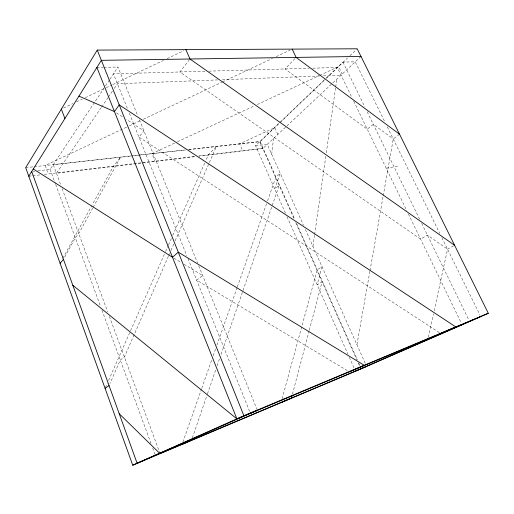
<?xml version="1.0" encoding="UTF-8"?>
<svg xmlns="http://www.w3.org/2000/svg" width="514" height="514" viewBox="0 0 514 514"><rect width="100%" height="100%" fill="white"/><g stroke="black" fill="none" stroke-linecap="round" stroke-linejoin="round"><path stroke-width="0.39" stroke-dasharray="2.57 1.93" d="M271.694 154.251L273.499 138.491M312.936 246.412L314.523 235.316M314.632 234.519L325.844 156.018M326.294 152.844L335.578 87.823M335.693 87.027L336.824 79.098M356.922 344.714L369.868 271.418M370.009 270.627L383.091 196.534M383.232 195.75L393.255 138.998L399.532 134.193M428.387 337.319L433.469 313.919M434.15 310.803L447.533 249.187L454.601 245.294M292.44 394.193L309.12 330.939M309.325 330.168L322.098 281.756L317.177 284.775L322.021 266.715L317.234 269.779L301.885 326.146M282.122 398.729L301.679 326.917M192.345 437.902L207.219 394.63M207.483 393.872L215.835 369.579M217.139 365.782L219.748 358.187M221.052 354.39L279.16 185.329L274.752 189.036L280.22 173.302L275.915 177.009L267.409 201.244M182.888 442.098L201.494 389.079M201.758 388.321L212.128 358.785M213.188 355.752L215.848 348.184M216.908 345.151L237.108 287.589M237.378 286.831L267.145 202.002M168.406 256.287L124.382 357.037L120.295 360.038L110.022 383.405M168.727 255.554L169.691 253.344M170.976 250.408L173.867 243.784M175.152 240.86L209.025 163.336M209.346 162.604L216.375 146.516L208.382 154.772L205.786 160.638M105.402 387.607L107.323 383.264M108.608 380.366L130.241 331.446M130.562 330.714L165.257 252.271M165.585 251.539L168.174 245.673M168.502 244.94L171.419 238.342M172.717 235.412L205.465 161.37M92.764 208.035L78.758 233.632L75.301 237.764L64.211 257.983M93.143 207.341L120.591 157.181L113.536 166.093L92.334 204.656M62.766 258.446L91.948 205.356M37.85 170.821L50.141 169.402L105.119 86.423M105.479 85.883L109.553 79.734M109.906 79.201L117.976 67.019L137.591 115.309M101.174 107.625L56.437 173.263L195.069 156.667M101.624 106.963L107.953 97.686M108.403 97.017L112.47 91.055M114.275 88.402L117.436 83.756L217.621 79.908M189.486 59.618L179.894 71.966L420.587 239.113L427.391 235.11L447.533 249.187M294.991 58.564L285.039 68.966L367.259 129.187L373.299 124.285L393.255 138.998M285.437 213.156L255.542 145.693L279.995 122.3M280.573 121.747L342.941 62.098L355.238 61.828L384.453 121.137M188.651 149.535L260.135 141.581L324.225 80.312M326.531 78.115L347.625 57.947M349.88 55.795L356.639 49.331M360.989 56.437L262.789 148.559L199.053 156.192M63.518 108.068L72.93 103.571M76.554 101.843L82.349 99.08M85.247 97.699L105.524 88.016M106.25 87.676L112.039 84.906M112.765 84.566L163.465 60.369M167.089 58.641L183.742 50.693M126.54 127.17L45.174 165.508L48.245 173.893M129.451 125.802L140.348 120.668M143.252 119.293L221.714 82.324M222.44 81.983L272.568 58.365M276.204 56.649L290.005 50.147M174.509 143.117L151.996 153.615L155.048 161.139M177.414 141.761L254.385 105.858M257.289 104.503L319.008 75.706M319.734 75.372L338.617 66.563L342.24 74.022M386.175 168.181L398.099 166.195M28.771 176.218L31.958 175.839M32.748 175.743L40.709 174.792M44.352 174.355L195.654 156.288M198.815 155.915L263.104 148.238M33.243 171.355L34.779 171.175M255.542 145.693L267.261 144.338L303.446 225.203M25.7 167.68L33.487 166.812M34.271 166.722L132.863 155.748M133.659 155.658L140.039 154.952M140.836 154.862L185.464 149.895M138.003 155.247L53.27 164.686L60.748 184.918M138.793 155.157L185.593 149.94M188.67 149.6L259.731 141.684L293.796 218.199M222.433 79.728L319.412 76.001M323.422 75.847L341.052 75.166M204.919 71.253L113.446 73.862L127.851 109.572M208.787 71.138L309.235 68.278M312.763 68.176L337.319 67.475L351.248 96.182M96.876 67.482L103.128 67.34M103.905 67.328L117.976 67.019M347.316 370.594L196.682 280.169L202.638 275.491L184.141 264.312M173.861 258.099L181.397 262.654M439.38 332.622L138.96 137.103L143.914 130.884L126.495 119.473M116.453 112.887L122.48 116.839M387.267 126.849L439.727 233.343M441.86 237.667L480.031 315.146M342.941 62.098L364.734 106.739M367.195 111.782L420.015 219.998M421.673 223.384L468.768 319.869M353.683 101.207L406.998 211.093M408.392 213.965L461.347 323.113M277.823 134.43L274.739 127.62L239.64 143.862L242.627 150.679M305.367 229.495L365.332 363.507M260.135 141.581L294.785 219.375M296.739 223.757L357.391 359.922M358.695 362.858L359.999 365.788M295.749 222.581L356.928 359.986M358.232 362.91L359.858 366.566M287.005 216.683L347.984 354.287M349.276 357.211L354.146 368.191M139.39 119.743L197.517 262.885M198.725 265.847L257.373 410.275M129.355 113.292L186.813 255.709M188.008 258.671L249.823 411.868M62.136 188.664L107.689 311.889M109.36 316.399L160.04 453.483M50.141 169.402L55.403 183.71M55.673 184.43L100.699 306.774M101.958 310.205L151.289 444.244M152.671 447.996L155.44 455.526"/><path stroke-width="0.77" d="M292.029 395.735L291.419 398.048L281.074 402.59M97.249 50.096L25.7 167.68L132.734 465.209L361.303 368.718L488.3 313.277L357.204 48.791L97.249 50.096L243.899 415.749L132.734 465.209M28.771 176.218L101.354 60.331L360.989 56.437M60.099 263.296L63.447 259.377M105.081 388.333L109.058 385.596M182.091 444.372L191.561 440.183M349.379 371.834L364.246 365.287L178.287 252.156L172.492 257.276L33.294 168.997M440.723 333.496L455.77 326.917L119.216 104.869L114.442 111.577L78.938 96.118M355.444 371.114L480.731 316.579M160.04 453.483L366.623 366.398M243.899 415.749L488.3 313.277M72.802 285.257L236.877 418.871L257.373 410.275L137.122 463.255L31.707 171.535M250.421 413.359L462.041 324.552M454.601 245.294L189.968 59.001L185.92 49.652M399.532 134.193L296.096 57.407L292.183 49.119M119.229 413.744L159.603 453.252M360.185 367.298L360.834 368.763M96.876 67.482L236.877 418.871M61.346 109.103L64.918 118.509"/></g></svg>
